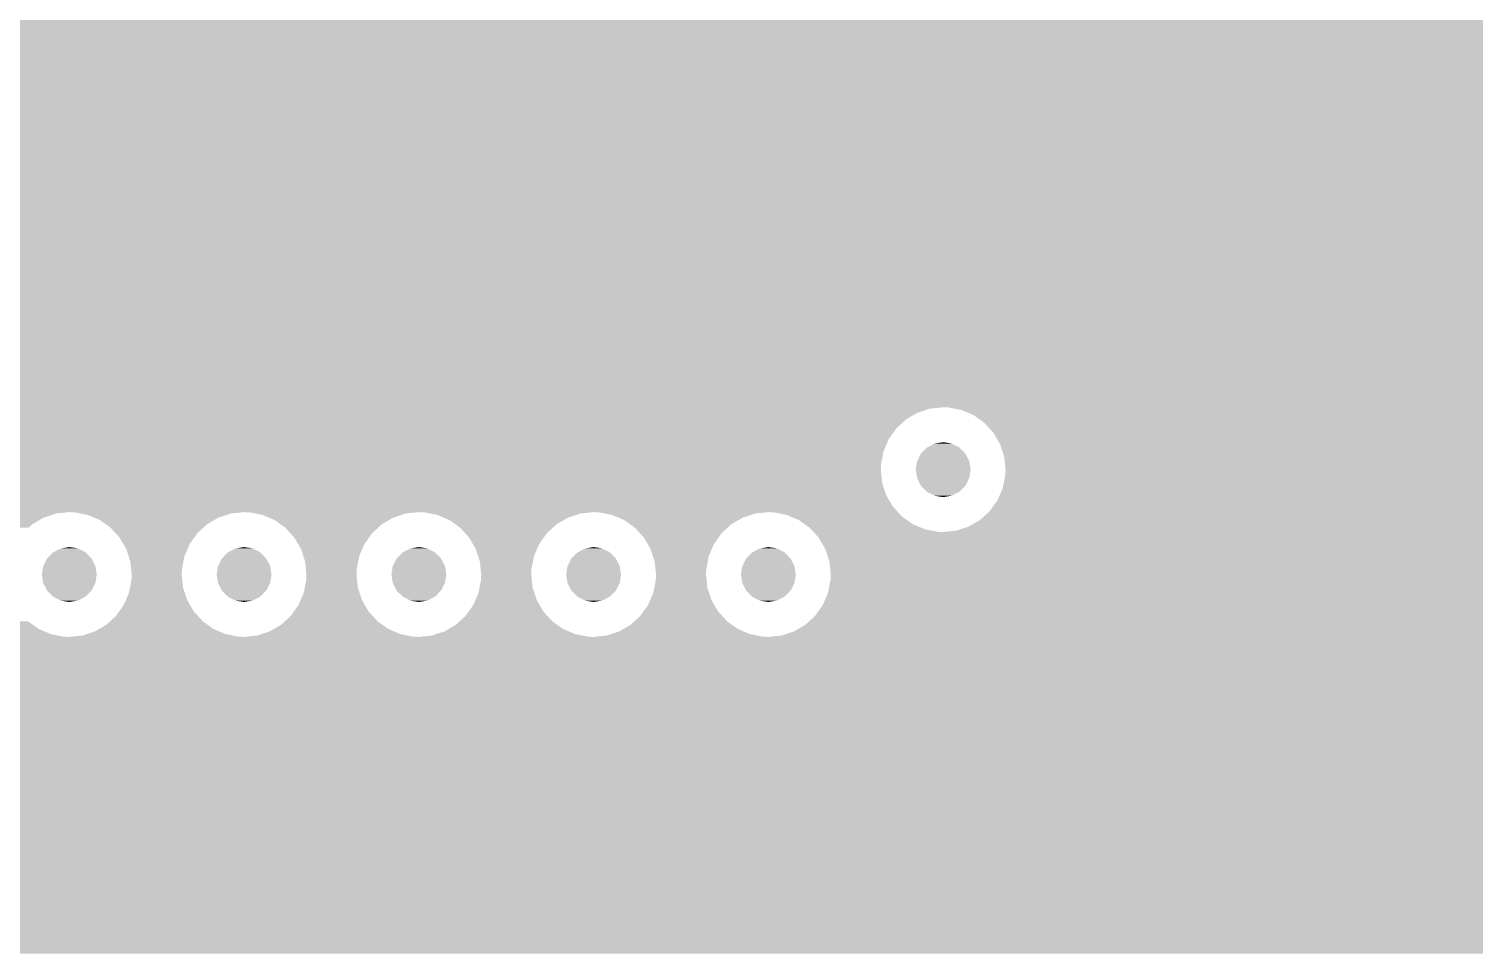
# Model space of a CAD drawing. Extents: x 295 to 953, y 10 to 290.
# Drawn here: x 624.59 to 645.6, y 214.95 to 228.3 of the extents above; entities that cross this region are included whole.
import ezdxf

# ---------------------------------------------------------------- set-up
doc = ezdxf.new("R2010")
doc.units = 0
doc.header["$LTSCALE"] = 5
doc.header["$MEASUREMENT"] = 0
doc.layers.add('FROMC1', color=7, linetype='CONTINUOUS')

msp = doc.modelspace()

# ---------------------------------------------------------------- linework, layer by layer
at = {"layer": 'FROMC1'}
for points in [[(597.75, 227.371), (597.75, 228.605), (653.376, 227.371), (653.376, 228.605)], [(605.449, 227.367), (605.37, 227.371), (653.376, 227.367), (653.376, 227.371)], [(605.638, 227.33), (605.449, 227.367), (653.376, 227.33), (653.376, 227.367)], [(605.814, 227.255), (605.638, 227.33), (653.376, 227.255), (653.376, 227.33)], [(605.97, 227.144), (605.814, 227.255), (653.376, 227.144), (653.376, 227.255)], [(606.099, 227.002), (605.97, 227.144), (653.376, 227.002), (653.376, 227.144)], [(606.196, 226.837), (606.099, 227.002), (653.376, 226.837), (653.376, 227.002)], [(606.256, 226.655), (606.196, 226.837), (653.376, 226.655), (653.376, 226.837)], [(606.276, 226.464), (606.256, 226.655), (653.376, 226.464), (653.376, 226.655)], [(606.273, 226.384), (606.276, 226.464), (653.376, 226.384), (653.376, 226.464)], [(606.236, 226.196), (606.273, 226.384), (653.376, 226.196), (653.376, 226.384)], [(606.049, 225.864), (606.16, 226.02), (653.376, 225.864), (653.376, 226.02)], [(606.16, 226.02), (606.236, 226.196), (653.376, 226.02), (653.376, 226.196)], [(605.908, 225.734), (606.049, 225.864), (653.376, 225.734), (653.376, 225.864)], [(605.56, 225.577), (605.742, 225.637), (653.376, 225.577), (653.376, 225.637)], [(605.742, 225.637), (605.908, 225.734), (653.376, 225.637), (653.376, 225.734)], [(597.75, 223.2), (597.75, 225.557), (653.376, 223.2), (653.376, 225.557)], [(605.37, 225.557), (605.56, 225.577), (653.376, 225.557), (653.376, 225.577)], [(615.569, 223.199), (615.512, 223.2), (653.376, 223.199), (653.376, 223.2)], [(615.626, 223.194), (615.569, 223.199), (653.376, 223.194), (653.376, 223.199)], [(615.682, 223.185), (615.626, 223.194), (653.376, 223.185), (653.376, 223.194)], [(615.738, 223.173), (615.682, 223.185), (653.376, 223.173), (653.376, 223.185)], [(615.792, 223.156), (615.738, 223.173), (653.376, 223.156), (653.376, 223.173)], [(615.845, 223.135), (615.792, 223.156), (653.376, 223.135), (653.376, 223.156)], [(615.897, 223.111), (615.845, 223.135), (653.376, 223.111), (653.376, 223.135)], [(615.947, 223.083), (615.897, 223.111), (653.376, 223.083), (653.376, 223.111)], [(615.994, 223.051), (615.947, 223.083), (653.376, 223.051), (653.376, 223.083)], [(597.75, 222.865), (597.75, 222.907), (653.376, 222.865), (653.376, 222.907)], [(615.85, 222.907), (615.994, 223.051), (653.376, 222.907), (653.376, 223.051)], [(616.203, 222.832), (616.181, 222.865), (653.376, 222.832), (653.376, 222.865)], [(616.223, 222.799), (616.203, 222.832), (653.376, 222.799), (653.376, 222.832)], [(620.181, 222.795), (620.102, 222.799), (637.848, 222.795), (637.882, 222.799)], [(620.267, 222.779), (620.181, 222.795), (637.691, 222.779), (637.848, 222.795)], [(620.37, 222.758), (620.267, 222.779), (637.629, 222.758), (637.691, 222.779)], [(620.462, 222.719), (620.37, 222.758), (637.509, 222.719), (637.629, 222.758)], [(620.546, 222.683), (620.462, 222.719), (637.447, 222.683), (637.509, 222.719)], [(620.631, 222.622), (620.546, 222.683), (637.343, 222.622), (637.447, 222.683)], [(637.961, 222.795), (637.882, 222.799), (648.008, 222.795), (648.042, 222.799)], [(638.047, 222.779), (637.961, 222.795), (647.851, 222.779), (648.008, 222.795)], [(638.15, 222.758), (638.047, 222.779), (647.789, 222.758), (647.851, 222.779)], [(638.242, 222.719), (638.15, 222.758), (647.669, 222.719), (647.789, 222.758)], [(638.326, 222.683), (638.242, 222.719), (647.607, 222.683), (647.669, 222.719)], [(638.411, 222.622), (638.326, 222.683), (647.503, 222.622), (647.607, 222.683)], [(620.702, 222.572), (620.631, 222.622), (637.289, 222.572), (637.343, 222.622)], [(620.774, 222.492), (620.702, 222.572), (637.202, 222.492), (637.289, 222.572)], [(620.831, 222.43), (620.774, 222.492), (637.158, 222.43), (637.202, 222.492)], [(620.886, 222.336), (620.831, 222.43), (637.091, 222.336), (637.158, 222.43)], [(638.482, 222.572), (638.411, 222.622), (647.449, 222.572), (647.503, 222.622)], [(638.554, 222.492), (638.482, 222.572), (647.362, 222.492), (647.449, 222.572)], [(638.611, 222.43), (638.554, 222.492), (647.318, 222.43), (647.362, 222.492)], [(638.666, 222.336), (638.611, 222.43), (647.251, 222.336), (647.318, 222.43)], [(620.928, 222.265), (620.886, 222.336), (637.06, 222.265), (637.091, 222.336)], [(620.963, 222.16), (620.928, 222.265), (637.015, 222.16), (637.06, 222.265)], [(637.656, 222.218), (637.756, 222.271), (638.111, 222.218), (638.003, 222.271)], [(637.756, 222.271), (637.776, 222.274), (638.003, 222.271), (637.997, 222.274)], [(637.776, 222.274), (637.882, 222.291), (637.997, 222.274), (637.882, 222.291)], [(638.708, 222.265), (638.666, 222.336), (647.22, 222.265), (647.251, 222.336)], [(638.743, 222.16), (638.708, 222.265), (647.175, 222.16), (647.22, 222.265)], [(620.988, 222.083), (620.963, 222.16), (637, 222.083), (637.015, 222.16)], [(621, 221.972), (620.988, 222.083), (636.978, 221.972), (637, 222.083)], [(637.5, 222.007), (637.505, 222.017), (638.262, 222.007), (638.26, 222.017)], [(637.505, 222.017), (637.555, 222.121), (638.26, 222.017), (638.206, 222.121)], [(637.555, 222.121), (637.564, 222.13), (638.206, 222.121), (638.202, 222.13)], [(637.564, 222.13), (637.644, 222.212), (638.202, 222.13), (638.117, 222.212)], [(637.644, 222.212), (637.656, 222.218), (638.117, 222.212), (638.111, 222.218)], [(638.768, 222.083), (638.743, 222.16), (647.16, 222.083), (647.175, 222.16)], [(638.78, 221.972), (638.768, 222.083), (647.138, 221.972), (647.16, 222.083)], [(620.983, 221.701), (621.005, 221.812), (636.995, 221.701), (636.983, 221.812)], [(621.008, 221.892), (621, 221.972), (636.975, 221.892), (636.978, 221.972)], [(621.005, 221.812), (621.008, 221.892), (636.983, 221.812), (636.975, 221.892)], [(637.483, 221.892), (637.5, 222.007), (638.28, 221.892), (638.262, 222.007)], [(637.501, 221.777), (637.483, 221.892), (638.263, 221.777), (638.28, 221.892)], [(638.763, 221.701), (638.785, 221.812), (647.155, 221.701), (647.143, 221.812)], [(638.788, 221.892), (638.78, 221.972), (647.135, 221.892), (647.138, 221.972)], [(638.785, 221.812), (638.788, 221.892), (647.143, 221.812), (647.135, 221.892)], [(620.923, 221.519), (620.968, 221.624), (637.055, 221.519), (637.02, 221.624)], [(620.968, 221.624), (620.983, 221.701), (637.02, 221.624), (636.995, 221.701)], [(637.503, 221.767), (637.501, 221.777), (638.258, 221.767), (638.263, 221.777)], [(637.557, 221.663), (637.503, 221.767), (638.208, 221.663), (638.258, 221.767)], [(637.561, 221.654), (637.557, 221.663), (638.199, 221.654), (638.208, 221.663)], [(637.646, 221.572), (637.561, 221.654), (638.119, 221.572), (638.199, 221.654)], [(638.703, 221.519), (638.748, 221.624), (647.215, 221.519), (647.18, 221.624)], [(638.748, 221.624), (638.763, 221.701), (647.18, 221.624), (647.155, 221.701)], [(620.825, 221.354), (620.892, 221.448), (637.152, 221.354), (637.097, 221.448)], [(620.892, 221.448), (620.923, 221.519), (637.097, 221.448), (637.055, 221.519)], [(637.652, 221.566), (637.646, 221.572), (638.107, 221.566), (638.119, 221.572)], [(637.76, 221.513), (637.652, 221.566), (638.007, 221.513), (638.107, 221.566)], [(637.767, 221.51), (637.76, 221.513), (637.987, 221.51), (638.007, 221.513)], [(637.882, 221.493), (637.767, 221.51), (637.882, 221.493), (637.987, 221.51)], [(638.605, 221.354), (638.672, 221.448), (647.312, 221.354), (647.257, 221.448)], [(638.672, 221.448), (638.703, 221.519), (647.257, 221.448), (647.215, 221.519)], [(620.763, 221.275), (620.781, 221.292), (637.224, 221.275), (637.209, 221.292)], [(620.781, 221.292), (620.825, 221.354), (637.209, 221.292), (637.152, 221.354)], [(622.721, 221.271), (622.642, 221.275), (625.148, 221.271), (625.182, 221.275)], [(622.807, 221.255), (622.721, 221.271), (624.991, 221.255), (625.148, 221.271)], [(622.91, 221.234), (622.807, 221.255), (624.929, 221.234), (624.991, 221.255)], [(623.002, 221.195), (622.91, 221.234), (624.809, 221.195), (624.929, 221.234)], [(623.086, 221.159), (623.002, 221.195), (624.747, 221.159), (624.809, 221.195)], [(625.261, 221.271), (625.182, 221.275), (627.688, 221.271), (627.722, 221.275)], [(625.347, 221.255), (625.261, 221.271), (627.531, 221.255), (627.688, 221.271)], [(625.45, 221.234), (625.347, 221.255), (627.469, 221.234), (627.531, 221.255)], [(625.542, 221.195), (625.45, 221.234), (627.349, 221.195), (627.469, 221.234)], [(625.626, 221.159), (625.542, 221.195), (627.287, 221.159), (627.349, 221.195)], [(627.801, 221.271), (627.722, 221.275), (630.228, 221.271), (630.262, 221.275)], [(627.887, 221.255), (627.801, 221.271), (630.071, 221.255), (630.228, 221.271)], [(627.99, 221.234), (627.887, 221.255), (630.009, 221.234), (630.071, 221.255)], [(628.082, 221.195), (627.99, 221.234), (629.889, 221.195), (630.009, 221.234)], [(628.166, 221.159), (628.082, 221.195), (629.827, 221.159), (629.889, 221.195)], [(630.341, 221.271), (630.262, 221.275), (632.768, 221.271), (632.802, 221.275)], [(630.427, 221.255), (630.341, 221.271), (632.611, 221.255), (632.768, 221.271)], [(630.53, 221.234), (630.427, 221.255), (632.549, 221.234), (632.611, 221.255)], [(630.622, 221.195), (630.53, 221.234), (632.429, 221.195), (632.549, 221.234)], [(630.706, 221.159), (630.622, 221.195), (632.367, 221.159), (632.429, 221.195)], [(632.881, 221.271), (632.802, 221.275), (635.308, 221.271), (635.342, 221.275)], [(632.967, 221.255), (632.881, 221.271), (635.151, 221.255), (635.308, 221.271)], [(633.07, 221.234), (632.967, 221.255), (635.089, 221.234), (635.151, 221.255)], [(633.162, 221.195), (633.07, 221.234), (634.969, 221.195), (635.089, 221.234)], [(633.246, 221.159), (633.162, 221.195), (634.907, 221.159), (634.969, 221.195)], [(635.421, 221.271), (635.342, 221.275), (637.227, 221.271), (637.224, 221.275)], [(635.61, 221.234), (635.421, 221.271), (637.261, 221.234), (637.227, 221.271)], [(635.66, 221.212), (635.61, 221.234), (637.281, 221.212), (637.261, 221.234)], [(635.786, 221.159), (635.66, 221.212), (637.357, 221.159), (637.281, 221.212)], [(638.42, 221.162), (638.475, 221.212), (647.512, 221.162), (647.441, 221.212)], [(638.475, 221.212), (638.561, 221.292), (647.441, 221.212), (647.369, 221.292)], [(638.561, 221.292), (638.605, 221.354), (647.369, 221.292), (647.312, 221.354)], [(623.171, 221.098), (623.086, 221.159), (624.643, 221.098), (624.747, 221.159)], [(623.242, 221.048), (623.171, 221.098), (624.589, 221.048), (624.643, 221.098)], [(625.711, 221.098), (625.626, 221.159), (627.183, 221.098), (627.287, 221.159)], [(625.782, 221.048), (625.711, 221.098), (627.129, 221.048), (627.183, 221.098)], [(625.854, 220.968), (625.782, 221.048), (627.042, 220.968), (627.129, 221.048)], [(625.911, 220.906), (625.854, 220.968), (626.998, 220.906), (627.042, 220.968)], [(628.251, 221.098), (628.166, 221.159), (629.723, 221.098), (629.827, 221.159)], [(628.322, 221.048), (628.251, 221.098), (629.669, 221.048), (629.723, 221.098)], [(628.394, 220.968), (628.322, 221.048), (629.582, 220.968), (629.669, 221.048)], [(628.451, 220.906), (628.394, 220.968), (629.538, 220.906), (629.582, 220.968)], [(630.791, 221.098), (630.706, 221.159), (632.263, 221.098), (632.367, 221.159)], [(630.862, 221.048), (630.791, 221.098), (632.209, 221.048), (632.263, 221.098)], [(630.934, 220.968), (630.862, 221.048), (632.122, 220.968), (632.209, 221.048)], [(630.991, 220.906), (630.934, 220.968), (632.078, 220.906), (632.122, 220.968)], [(633.331, 221.098), (633.246, 221.159), (634.803, 221.098), (634.907, 221.159)], [(633.402, 221.048), (633.331, 221.098), (634.749, 221.048), (634.803, 221.098)], [(633.474, 220.968), (633.402, 221.048), (634.662, 220.968), (634.749, 221.048)], [(633.531, 220.906), (633.474, 220.968), (634.618, 220.906), (634.662, 220.968)], [(635.866, 221.101), (635.786, 221.159), (637.437, 221.101), (637.357, 221.159)], [(635.942, 221.048), (635.866, 221.101), (637.563, 221.048), (637.437, 221.101)], [(635.962, 221.026), (635.942, 221.048), (637.614, 221.026), (637.563, 221.048)], [(635.996, 220.989), (635.962, 221.026), (637.802, 220.989), (637.614, 221.026)], [(635.999, 220.985), (635.996, 220.989), (637.882, 220.985), (637.802, 220.989)], [(636.014, 220.968), (635.999, 220.985), (648.886, 220.968), (648.904, 220.985)], [(636.071, 220.906), (636.014, 220.968), (648.842, 220.906), (648.886, 220.968)], [(637.882, 220.985), (637.915, 220.989), (648.042, 220.985), (647.962, 220.989)], [(637.915, 220.989), (638.072, 221.005), (647.962, 220.989), (647.877, 221.005)], [(638.072, 221.005), (638.134, 221.026), (647.877, 221.005), (647.774, 221.026)], [(638.134, 221.026), (638.254, 221.065), (647.774, 221.026), (647.681, 221.065)], [(638.254, 221.065), (638.316, 221.101), (647.681, 221.065), (647.597, 221.101)], [(638.316, 221.101), (638.42, 221.162), (647.597, 221.101), (647.512, 221.162)], [(625.056, 220.747), (625.076, 220.75), (625.303, 220.747), (625.297, 220.75)], [(625.076, 220.75), (625.182, 220.767), (625.297, 220.75), (625.182, 220.767)], [(625.966, 220.812), (625.911, 220.906), (626.931, 220.812), (626.998, 220.906)], [(626.008, 220.741), (625.966, 220.812), (626.9, 220.741), (626.931, 220.812)], [(627.596, 220.747), (627.616, 220.75), (627.843, 220.747), (627.837, 220.75)], [(627.616, 220.75), (627.722, 220.767), (627.837, 220.75), (627.722, 220.767)], [(628.506, 220.812), (628.451, 220.906), (629.471, 220.812), (629.538, 220.906)], [(628.548, 220.741), (628.506, 220.812), (629.44, 220.741), (629.471, 220.812)], [(630.136, 220.747), (630.156, 220.75), (630.383, 220.747), (630.377, 220.75)], [(630.156, 220.75), (630.262, 220.767), (630.377, 220.75), (630.262, 220.767)], [(631.046, 220.812), (630.991, 220.906), (632.011, 220.812), (632.078, 220.906)], [(631.088, 220.741), (631.046, 220.812), (631.98, 220.741), (632.011, 220.812)], [(632.676, 220.747), (632.696, 220.75), (632.923, 220.747), (632.917, 220.75)], [(632.696, 220.75), (632.802, 220.767), (632.917, 220.75), (632.802, 220.767)], [(633.586, 220.812), (633.531, 220.906), (634.551, 220.812), (634.618, 220.906)], [(633.628, 220.741), (633.586, 220.812), (634.52, 220.741), (634.551, 220.812)], [(635.216, 220.747), (635.236, 220.75), (635.463, 220.747), (635.457, 220.75)], [(635.236, 220.75), (635.342, 220.767), (635.457, 220.75), (635.342, 220.767)], [(636.126, 220.812), (636.071, 220.906), (648.775, 220.812), (648.842, 220.906)], [(636.168, 220.741), (636.126, 220.812), (648.744, 220.741), (648.775, 220.812)], [(624.805, 220.493), (624.855, 220.597), (625.56, 220.493), (625.506, 220.597)], [(624.855, 220.597), (624.864, 220.606), (625.506, 220.597), (625.502, 220.606)], [(624.864, 220.606), (624.944, 220.688), (625.502, 220.606), (625.417, 220.688)], [(624.944, 220.688), (624.956, 220.694), (625.417, 220.688), (625.411, 220.694)], [(624.956, 220.694), (625.056, 220.747), (625.411, 220.694), (625.303, 220.747)], [(626.043, 220.636), (626.008, 220.741), (626.855, 220.636), (626.9, 220.741)], [(626.068, 220.559), (626.043, 220.636), (626.84, 220.559), (626.855, 220.636)], [(626.08, 220.448), (626.068, 220.559), (626.818, 220.448), (626.84, 220.559)], [(627.345, 220.493), (627.395, 220.597), (628.1, 220.493), (628.046, 220.597)], [(627.395, 220.597), (627.404, 220.606), (628.046, 220.597), (628.042, 220.606)], [(627.404, 220.606), (627.484, 220.688), (628.042, 220.606), (627.957, 220.688)], [(627.484, 220.688), (627.496, 220.694), (627.957, 220.688), (627.951, 220.694)], [(627.496, 220.694), (627.596, 220.747), (627.951, 220.694), (627.843, 220.747)], [(628.583, 220.636), (628.548, 220.741), (629.395, 220.636), (629.44, 220.741)], [(628.608, 220.559), (628.583, 220.636), (629.38, 220.559), (629.395, 220.636)], [(628.62, 220.448), (628.608, 220.559), (629.358, 220.448), (629.38, 220.559)], [(629.885, 220.493), (629.935, 220.597), (630.64, 220.493), (630.586, 220.597)], [(629.935, 220.597), (629.944, 220.606), (630.586, 220.597), (630.582, 220.606)], [(629.944, 220.606), (630.024, 220.688), (630.582, 220.606), (630.497, 220.688)], [(630.024, 220.688), (630.036, 220.694), (630.497, 220.688), (630.491, 220.694)], [(630.036, 220.694), (630.136, 220.747), (630.491, 220.694), (630.383, 220.747)], [(631.123, 220.636), (631.088, 220.741), (631.935, 220.636), (631.98, 220.741)], [(631.148, 220.559), (631.123, 220.636), (631.92, 220.559), (631.935, 220.636)], [(631.16, 220.448), (631.148, 220.559), (631.898, 220.448), (631.92, 220.559)], [(632.425, 220.493), (632.475, 220.597), (633.18, 220.493), (633.126, 220.597)], [(632.475, 220.597), (632.484, 220.606), (633.126, 220.597), (633.122, 220.606)], [(632.484, 220.606), (632.564, 220.688), (633.122, 220.606), (633.037, 220.688)], [(632.564, 220.688), (632.576, 220.694), (633.037, 220.688), (633.031, 220.694)], [(632.576, 220.694), (632.676, 220.747), (633.031, 220.694), (632.923, 220.747)], [(633.663, 220.636), (633.628, 220.741), (634.475, 220.636), (634.52, 220.741)], [(633.688, 220.559), (633.663, 220.636), (634.46, 220.559), (634.475, 220.636)], [(633.7, 220.448), (633.688, 220.559), (634.438, 220.448), (634.46, 220.559)], [(634.965, 220.493), (635.015, 220.597), (635.72, 220.493), (635.666, 220.597)], [(635.015, 220.597), (635.024, 220.606), (635.666, 220.597), (635.662, 220.606)], [(635.024, 220.606), (635.104, 220.688), (635.662, 220.606), (635.577, 220.688)], [(635.104, 220.688), (635.116, 220.694), (635.577, 220.688), (635.571, 220.694)], [(635.116, 220.694), (635.216, 220.747), (635.571, 220.694), (635.463, 220.747)], [(636.203, 220.636), (636.168, 220.741), (648.699, 220.636), (648.744, 220.741)], [(636.228, 220.559), (636.203, 220.636), (648.684, 220.559), (648.699, 220.636)], [(636.24, 220.448), (636.228, 220.559), (648.662, 220.448), (648.684, 220.559)], [(624.783, 220.368), (624.8, 220.483), (625.58, 220.368), (625.562, 220.483)], [(624.801, 220.253), (624.783, 220.368), (625.563, 220.253), (625.58, 220.368)], [(624.8, 220.483), (624.805, 220.493), (625.562, 220.483), (625.56, 220.493)], [(626.088, 220.368), (626.08, 220.448), (626.815, 220.368), (626.818, 220.448)], [(626.085, 220.288), (626.088, 220.368), (626.823, 220.288), (626.815, 220.368)], [(627.323, 220.368), (627.34, 220.483), (628.12, 220.368), (628.102, 220.483)], [(627.341, 220.253), (627.323, 220.368), (628.103, 220.253), (628.12, 220.368)], [(627.34, 220.483), (627.345, 220.493), (628.102, 220.483), (628.1, 220.493)], [(628.628, 220.368), (628.62, 220.448), (629.355, 220.368), (629.358, 220.448)], [(628.625, 220.288), (628.628, 220.368), (629.363, 220.288), (629.355, 220.368)], [(629.863, 220.368), (629.88, 220.483), (630.66, 220.368), (630.642, 220.483)], [(629.881, 220.253), (629.863, 220.368), (630.643, 220.253), (630.66, 220.368)], [(629.88, 220.483), (629.885, 220.493), (630.642, 220.483), (630.64, 220.493)], [(631.168, 220.368), (631.16, 220.448), (631.895, 220.368), (631.898, 220.448)], [(631.165, 220.288), (631.168, 220.368), (631.903, 220.288), (631.895, 220.368)], [(632.403, 220.368), (632.42, 220.483), (633.2, 220.368), (633.182, 220.483)], [(632.421, 220.253), (632.403, 220.368), (633.183, 220.253), (633.2, 220.368)], [(632.42, 220.483), (632.425, 220.493), (633.182, 220.483), (633.18, 220.493)], [(633.708, 220.368), (633.7, 220.448), (634.435, 220.368), (634.438, 220.448)], [(633.705, 220.288), (633.708, 220.368), (634.443, 220.288), (634.435, 220.368)], [(634.943, 220.368), (634.96, 220.483), (635.74, 220.368), (635.722, 220.483)], [(634.961, 220.253), (634.943, 220.368), (635.723, 220.253), (635.74, 220.368)], [(634.96, 220.483), (634.965, 220.493), (635.722, 220.483), (635.72, 220.493)], [(636.248, 220.368), (636.24, 220.448), (648.659, 220.368), (648.662, 220.448)], [(636.245, 220.288), (636.248, 220.368), (648.667, 220.288), (648.659, 220.368)], [(624.803, 220.243), (624.801, 220.253), (625.558, 220.243), (625.563, 220.253)], [(624.857, 220.139), (624.803, 220.243), (625.508, 220.139), (625.558, 220.243)], [(624.861, 220.13), (624.857, 220.139), (625.499, 220.13), (625.508, 220.139)], [(624.946, 220.048), (624.861, 220.13), (625.419, 220.048), (625.499, 220.13)], [(626.048, 220.1), (626.063, 220.177), (626.86, 220.1), (626.835, 220.177)], [(626.063, 220.177), (626.085, 220.288), (626.835, 220.177), (626.823, 220.288)], [(627.343, 220.243), (627.341, 220.253), (628.098, 220.243), (628.103, 220.253)], [(627.397, 220.139), (627.343, 220.243), (628.048, 220.139), (628.098, 220.243)], [(627.401, 220.13), (627.397, 220.139), (628.039, 220.13), (628.048, 220.139)], [(627.486, 220.048), (627.401, 220.13), (627.959, 220.048), (628.039, 220.13)], [(628.588, 220.1), (628.603, 220.177), (629.4, 220.1), (629.375, 220.177)], [(628.603, 220.177), (628.625, 220.288), (629.375, 220.177), (629.363, 220.288)], [(629.883, 220.243), (629.881, 220.253), (630.638, 220.243), (630.643, 220.253)], [(629.937, 220.139), (629.883, 220.243), (630.588, 220.139), (630.638, 220.243)], [(629.941, 220.13), (629.937, 220.139), (630.579, 220.13), (630.588, 220.139)], [(630.026, 220.048), (629.941, 220.13), (630.499, 220.048), (630.579, 220.13)], [(631.128, 220.1), (631.143, 220.177), (631.94, 220.1), (631.915, 220.177)], [(631.143, 220.177), (631.165, 220.288), (631.915, 220.177), (631.903, 220.288)], [(632.423, 220.243), (632.421, 220.253), (633.178, 220.243), (633.183, 220.253)], [(632.477, 220.139), (632.423, 220.243), (633.128, 220.139), (633.178, 220.243)], [(632.481, 220.13), (632.477, 220.139), (633.119, 220.13), (633.128, 220.139)], [(632.566, 220.048), (632.481, 220.13), (633.039, 220.048), (633.119, 220.13)], [(633.668, 220.1), (633.683, 220.177), (634.48, 220.1), (634.455, 220.177)], [(633.683, 220.177), (633.705, 220.288), (634.455, 220.177), (634.443, 220.288)], [(634.963, 220.243), (634.961, 220.253), (635.718, 220.243), (635.723, 220.253)], [(635.017, 220.139), (634.963, 220.243), (635.668, 220.139), (635.718, 220.243)], [(635.021, 220.13), (635.017, 220.139), (635.659, 220.13), (635.668, 220.139)], [(635.106, 220.048), (635.021, 220.13), (635.579, 220.048), (635.659, 220.13)], [(636.208, 220.1), (636.223, 220.177), (648.704, 220.1), (648.679, 220.177)], [(636.223, 220.177), (636.245, 220.288), (648.679, 220.177), (648.667, 220.288)], [(624.952, 220.042), (624.946, 220.048), (625.407, 220.042), (625.419, 220.048)], [(625.06, 219.989), (624.952, 220.042), (625.307, 219.989), (625.407, 220.042)], [(625.067, 219.986), (625.06, 219.989), (625.287, 219.986), (625.307, 219.989)], [(625.182, 219.969), (625.067, 219.986), (625.182, 219.969), (625.287, 219.986)], [(625.905, 219.83), (625.972, 219.924), (626.992, 219.83), (626.937, 219.924)], [(625.972, 219.924), (626.003, 219.995), (626.937, 219.924), (626.895, 219.995)], [(626.003, 219.995), (626.048, 220.1), (626.895, 219.995), (626.86, 220.1)], [(627.492, 220.042), (627.486, 220.048), (627.947, 220.042), (627.959, 220.048)], [(627.6, 219.989), (627.492, 220.042), (627.847, 219.989), (627.947, 220.042)], [(627.607, 219.986), (627.6, 219.989), (627.827, 219.986), (627.847, 219.989)], [(627.722, 219.969), (627.607, 219.986), (627.722, 219.969), (627.827, 219.986)], [(628.445, 219.83), (628.512, 219.924), (629.532, 219.83), (629.477, 219.924)], [(628.512, 219.924), (628.543, 219.995), (629.477, 219.924), (629.435, 219.995)], [(628.543, 219.995), (628.588, 220.1), (629.435, 219.995), (629.4, 220.1)], [(630.032, 220.042), (630.026, 220.048), (630.487, 220.042), (630.499, 220.048)], [(630.14, 219.989), (630.032, 220.042), (630.387, 219.989), (630.487, 220.042)], [(630.147, 219.986), (630.14, 219.989), (630.367, 219.986), (630.387, 219.989)], [(630.262, 219.969), (630.147, 219.986), (630.262, 219.969), (630.367, 219.986)], [(630.985, 219.83), (631.052, 219.924), (632.072, 219.83), (632.017, 219.924)], [(631.052, 219.924), (631.083, 219.995), (632.017, 219.924), (631.975, 219.995)], [(631.083, 219.995), (631.128, 220.1), (631.975, 219.995), (631.94, 220.1)], [(632.572, 220.042), (632.566, 220.048), (633.027, 220.042), (633.039, 220.048)], [(632.68, 219.989), (632.572, 220.042), (632.927, 219.989), (633.027, 220.042)], [(632.687, 219.986), (632.68, 219.989), (632.907, 219.986), (632.927, 219.989)], [(632.802, 219.969), (632.687, 219.986), (632.802, 219.969), (632.907, 219.986)], [(633.525, 219.83), (633.592, 219.924), (634.612, 219.83), (634.557, 219.924)], [(633.592, 219.924), (633.623, 219.995), (634.557, 219.924), (634.515, 219.995)], [(633.623, 219.995), (633.668, 220.1), (634.515, 219.995), (634.48, 220.1)], [(635.112, 220.042), (635.106, 220.048), (635.567, 220.042), (635.579, 220.048)], [(635.22, 219.989), (635.112, 220.042), (635.467, 219.989), (635.567, 220.042)], [(635.227, 219.986), (635.22, 219.989), (635.447, 219.986), (635.467, 219.989)], [(635.342, 219.969), (635.227, 219.986), (635.342, 219.969), (635.447, 219.986)], [(636.065, 219.83), (636.132, 219.924), (648.836, 219.83), (648.781, 219.924)], [(636.132, 219.924), (636.163, 219.995), (648.781, 219.924), (648.739, 219.995)], [(636.163, 219.995), (636.208, 220.1), (648.739, 219.995), (648.704, 220.1)], [(625.775, 219.688), (625.861, 219.768), (627.121, 219.688), (627.049, 219.768)], [(625.861, 219.768), (625.905, 219.83), (627.049, 219.768), (626.992, 219.83)], [(628.315, 219.688), (628.401, 219.768), (629.661, 219.688), (629.589, 219.768)], [(628.401, 219.768), (628.445, 219.83), (629.589, 219.768), (629.532, 219.83)], [(630.855, 219.688), (630.941, 219.768), (632.201, 219.688), (632.129, 219.768)], [(630.941, 219.768), (630.985, 219.83), (632.129, 219.768), (632.072, 219.83)], [(633.395, 219.688), (633.481, 219.768), (634.741, 219.688), (634.669, 219.768)], [(633.481, 219.768), (633.525, 219.83), (634.669, 219.768), (634.612, 219.83)], [(635.935, 219.688), (636.021, 219.768), (648.965, 219.688), (648.893, 219.768)], [(636.021, 219.768), (636.065, 219.83), (648.893, 219.768), (648.836, 219.83)], [(622.832, 219.481), (622.894, 219.502), (625.017, 219.481), (624.914, 219.502)], [(622.894, 219.502), (623.014, 219.541), (624.914, 219.502), (624.821, 219.541)], [(623.014, 219.541), (623.076, 219.577), (624.821, 219.541), (624.737, 219.577)], [(623.076, 219.577), (623.18, 219.638), (624.737, 219.577), (624.652, 219.638)], [(623.18, 219.638), (623.235, 219.688), (624.652, 219.638), (624.581, 219.688)], [(625.372, 219.481), (625.434, 219.502), (627.557, 219.481), (627.454, 219.502)], [(625.434, 219.502), (625.554, 219.541), (627.454, 219.502), (627.361, 219.541)], [(625.554, 219.541), (625.616, 219.577), (627.361, 219.541), (627.277, 219.577)], [(625.616, 219.577), (625.72, 219.638), (627.277, 219.577), (627.192, 219.638)], [(625.72, 219.638), (625.775, 219.688), (627.192, 219.638), (627.121, 219.688)], [(627.912, 219.481), (627.974, 219.502), (630.097, 219.481), (629.994, 219.502)], [(627.974, 219.502), (628.094, 219.541), (629.994, 219.502), (629.901, 219.541)], [(628.094, 219.541), (628.156, 219.577), (629.901, 219.541), (629.817, 219.577)], [(628.156, 219.577), (628.26, 219.638), (629.817, 219.577), (629.732, 219.638)], [(628.26, 219.638), (628.315, 219.688), (629.732, 219.638), (629.661, 219.688)], [(630.452, 219.481), (630.514, 219.502), (632.637, 219.481), (632.534, 219.502)], [(630.514, 219.502), (630.634, 219.541), (632.534, 219.502), (632.441, 219.541)], [(630.634, 219.541), (630.696, 219.577), (632.441, 219.541), (632.357, 219.577)], [(630.696, 219.577), (630.8, 219.638), (632.357, 219.577), (632.272, 219.638)], [(630.8, 219.638), (630.855, 219.688), (632.272, 219.638), (632.201, 219.688)], [(632.992, 219.481), (633.054, 219.502), (635.177, 219.481), (635.074, 219.502)], [(633.054, 219.502), (633.174, 219.541), (635.074, 219.502), (634.981, 219.541)], [(633.174, 219.541), (633.236, 219.577), (634.981, 219.541), (634.897, 219.577)], [(633.236, 219.577), (633.34, 219.638), (634.897, 219.577), (634.812, 219.638)], [(633.34, 219.638), (633.395, 219.688), (634.812, 219.638), (634.741, 219.688)], [(635.532, 219.481), (635.594, 219.502), (649.401, 219.481), (649.298, 219.502)], [(635.594, 219.502), (635.714, 219.541), (649.298, 219.502), (649.205, 219.541)], [(635.714, 219.541), (635.776, 219.577), (649.205, 219.541), (649.121, 219.577)], [(635.776, 219.577), (635.88, 219.638), (649.121, 219.577), (649.036, 219.638)], [(635.88, 219.638), (635.935, 219.688), (649.036, 219.638), (648.965, 219.688)], [(597.75, 219.322), (597.75, 219.461), (651.376, 219.322), (651.294, 219.461)], [(597.75, 219.18), (597.75, 219.322), (651.505, 219.18), (651.376, 219.322)], [(622.642, 219.461), (622.675, 219.465), (625.182, 219.461), (625.102, 219.465)], [(622.675, 219.465), (622.832, 219.481), (625.102, 219.465), (625.017, 219.481)], [(625.182, 219.461), (625.215, 219.465), (627.722, 219.461), (627.642, 219.465)], [(625.215, 219.465), (625.372, 219.481), (627.642, 219.465), (627.557, 219.481)], [(627.722, 219.461), (627.755, 219.465), (630.262, 219.461), (630.182, 219.465)], [(627.755, 219.465), (627.912, 219.481), (630.182, 219.465), (630.097, 219.481)], [(630.262, 219.461), (630.295, 219.465), (632.802, 219.461), (632.722, 219.465)], [(630.295, 219.465), (630.452, 219.481), (632.722, 219.465), (632.637, 219.481)], [(632.802, 219.461), (632.835, 219.465), (635.342, 219.461), (635.262, 219.465)], [(632.835, 219.465), (632.992, 219.481), (635.262, 219.465), (635.177, 219.481)], [(635.342, 219.461), (635.375, 219.465), (649.566, 219.461), (649.486, 219.465)], [(635.375, 219.465), (635.532, 219.481), (649.486, 219.465), (649.401, 219.481)], [(597.75, 219.069), (597.75, 219.18), (651.661, 219.069), (651.505, 219.18)], [(597.75, 218.994), (597.75, 219.069), (651.838, 218.994), (651.661, 219.069)], [(597.75, 218.957), (597.75, 218.994), (652.026, 218.957), (651.838, 218.994)], [(597.75, 218.953), (597.75, 218.957), (652.106, 218.953), (652.026, 218.957)], [(597.75, 218.924), (597.75, 218.953), (658.314, 218.924), (658.32, 218.953)], [(597.75, 218.844), (597.75, 218.924), (658.311, 218.844), (658.314, 218.924)], [(597.75, 218.653), (597.75, 218.844), (658.331, 218.653), (658.311, 218.844)], [(597.75, 218.471), (597.75, 218.653), (658.391, 218.471), (658.331, 218.653)], [(597.75, 218.306), (597.75, 218.471), (658.488, 218.306), (658.391, 218.471)], [(597.75, 218.227), (597.75, 218.306), (658.56, 218.227), (658.488, 218.306)], [(618.149, 218.223), (618.07, 218.227), (650.04, 218.223), (650.074, 218.227)], [(618.235, 218.207), (618.149, 218.223), (649.883, 218.207), (650.04, 218.223)], [(618.338, 218.186), (618.235, 218.207), (649.821, 218.186), (649.883, 218.207)], [(618.43, 218.147), (618.338, 218.186), (649.701, 218.147), (649.821, 218.186)], [(618.514, 218.111), (618.43, 218.147), (649.639, 218.111), (649.701, 218.147)], [(618.599, 218.05), (618.514, 218.111), (649.535, 218.05), (649.639, 218.111)], [(618.67, 218), (618.599, 218.05), (649.481, 218), (649.535, 218.05)], [(618.742, 217.92), (618.67, 218), (649.394, 217.92), (649.481, 218)], [(618.799, 217.858), (618.742, 217.92), (649.35, 217.858), (649.394, 217.92)], [(618.854, 217.764), (618.799, 217.858), (649.283, 217.764), (649.35, 217.858)], [(618.896, 217.693), (618.854, 217.764), (649.252, 217.693), (649.283, 217.764)], [(618.931, 217.588), (618.896, 217.693), (649.207, 217.588), (649.252, 217.693)], [(618.956, 217.511), (618.931, 217.588), (649.192, 217.511), (649.207, 217.588)], [(618.968, 217.4), (618.956, 217.511), (649.17, 217.4), (649.192, 217.511)], [(618.976, 217.32), (618.968, 217.4), (649.167, 217.32), (649.17, 217.4)], [(618.951, 217.129), (618.973, 217.24), (649.187, 217.129), (649.175, 217.24)], [(618.973, 217.24), (618.976, 217.32), (649.175, 217.24), (649.167, 217.32)], [(618.891, 216.947), (618.936, 217.052), (649.247, 216.947), (649.212, 217.052)], [(618.936, 217.052), (618.951, 217.129), (649.212, 217.052), (649.187, 217.129)], [(618.749, 216.72), (618.793, 216.782), (649.401, 216.72), (649.344, 216.782)], [(618.793, 216.782), (618.86, 216.876), (649.344, 216.782), (649.289, 216.876)], [(618.86, 216.876), (618.891, 216.947), (649.289, 216.876), (649.247, 216.947)], [(618.504, 216.529), (618.608, 216.59), (649.629, 216.529), (649.544, 216.59)], [(618.608, 216.59), (618.663, 216.64), (649.544, 216.59), (649.473, 216.64)], [(618.663, 216.64), (618.749, 216.72), (649.473, 216.64), (649.401, 216.72)], [(597.75, 216.396), (597.75, 216.413), (658.538, 216.396), (658.556, 216.413)], [(597.75, 216.24), (597.75, 216.396), (658.427, 216.24), (658.538, 216.396)], [(618.07, 216.413), (618.103, 216.417), (650.074, 216.413), (649.994, 216.417)], [(618.103, 216.417), (618.26, 216.433), (649.994, 216.417), (649.909, 216.433)], [(618.26, 216.433), (618.322, 216.454), (649.909, 216.433), (649.806, 216.454)], [(618.322, 216.454), (618.442, 216.493), (649.806, 216.454), (649.713, 216.493)], [(618.442, 216.493), (618.504, 216.529), (649.713, 216.493), (649.629, 216.529)], [(597.75, 216.064), (597.75, 216.24), (658.351, 216.064), (658.427, 216.24)], [(597.75, 215.876), (597.75, 216.064), (658.314, 215.876), (658.351, 216.064)], [(597.75, 215.796), (597.75, 215.876), (658.311, 215.796), (658.314, 215.876)], [(597.75, 215.687), (597.75, 215.796), (658.322, 215.687), (658.311, 215.796)], [(597.75, 215.667), (597.75, 215.687), (649.883, 215.667), (650.074, 215.687)], [(597.75, 215.607), (597.75, 215.667), (649.701, 215.607), (649.883, 215.667)], [(597.75, 215.51), (597.75, 215.607), (649.535, 215.51), (649.701, 215.607)], [(597.75, 215.38), (597.75, 215.51), (649.394, 215.38), (649.535, 215.51)], [(597.75, 215.224), (597.75, 215.38), (649.283, 215.224), (649.394, 215.38)], [(597.75, 215.048), (597.75, 215.224), (649.207, 215.048), (649.283, 215.224)], [(597.75, 214.86), (597.75, 215.048), (649.17, 214.86), (649.207, 215.048)]]:
    msp.add_solid(points, dxfattribs=at)

doc.saveas('drawing.dxf')
